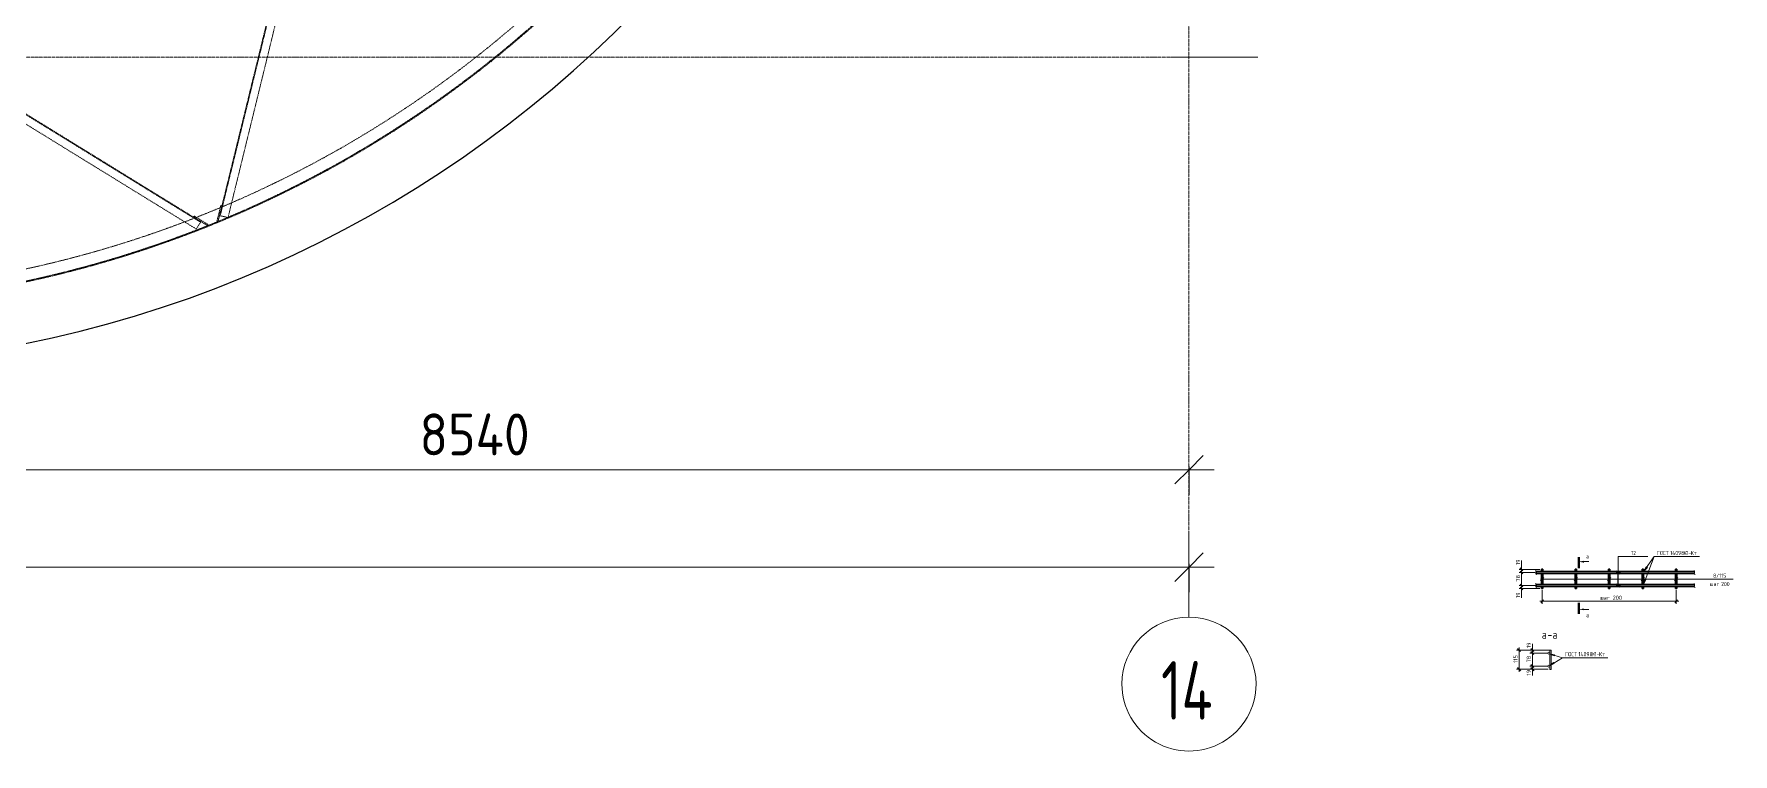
# Model space of a CAD drawing. Header units: millimetres. Extents: x 44859 to 70796, y 2088 to 13060.
# Drawn here: x 60656 to 70796, y 2088 to 6389 of the extents above; entities that cross this region are included whole.
import ezdxf

# ---------------------------------------------------------------- set-up
doc = ezdxf.new("R2010")
doc.units = ezdxf.units.MM
doc.linetypes.add('01 Штриховая _4 мм_', pattern=[6, 3.5, -2.5])
doc.linetypes.add('02 Штрихпунктирная _20 мм_', pattern=[25, 20, -2.5, 0, -2.5])
for name, color, linetype, lineweight in [('AA_Dim', 7, 'Continuous', 9), ('AA_Dim-10', 7, 'Continuous', 9), ('AA_Dim-100', 7, 'Continuous', 9), ('AA_Linii', 7, 'Continuous', 9), ('AA_Vinoska', 7, 'Continuous', 9), ('AF_Balki', 7, 'Continuous', 20), ('Gen_Text', 7, 'Continuous', 9), ('Оси', 7, 'Continuous', 9)]:
    doc.layers.add(name, color=color, linetype=linetype, lineweight=lineweight)
doc.styles.add('GOST Common_2', font='GOST_Common.ttf', dxfattribs={"width": 0.85, "height": 25})
doc.styles.add('ISOCPEUR_10', font='isocpeur.TTF', dxfattribs={"width": 0.85, "height": 50})
doc.styles.add('ISOCPEUR_3', font='isocpeur.TTF', dxfattribs={"width": 0.7, "height": 350})
doc.styles.add('ISOCPEUR_4', font='isocpeur.TTF', dxfattribs={"width": 0.9, "height": 250})
doc.styles.add('ISOCPEUR_6', font='isocpeur.TTF', dxfattribs={"width": 0.8, "height": 2.5})
doc.styles.add('ISOCPEUR_8', font='isocpeur.TTF', dxfattribs={"width": 0.9, "height": 25})
doc.dimstyles.new('05_Округл_1мм__прозр_', dxfattribs={"dimscale": 304.8, "dimtxt": 25.068874, "dimasz": 0.055774, "dimexe": 0.049213, "dimexo": 0.032808, "dimgap": 0.003281, "dimtad": 1, "dimdec": 0, "dimdsep": 46, "dimtxsty": 'ISOCPEUR_8', "dimblk1": 'OBLIQUE', "dimblk2": 'OBLIQUE', "dimsah": 1, "dimcen": 0.09, "dimdle": 0.049213, "dimazin": 0, "dimtfac": 1, "dimtdec": 4, "dimtix": 1, "dimtmove": 1, "dimatfit": 3, "dimfxl": 1, "dimtvp": 1, "dimtolj": 1, "dimtzin": 0, "dimlwd": 18, "dimlwe": 18, "dimarcsym": 2})
doc.dimstyles.new('05_Округл_1мм__прозр__1', dxfattribs={"dimscale": 304.8, "dimtxt": 25.068874, "dimasz": 0.055774, "dimexe": 0.049213, "dimexo": 0.032808, "dimgap": 0.003281, "dimtad": 1, "dimdec": 0, "dimdsep": 46, "dimtxsty": 'ISOCPEUR_8', "dimblk1": 'OBLIQUE', "dimblk2": 'OBLIQUE', "dimsah": 1, "dimcen": 0.09, "dimdle": 0.049213, "dimazin": 0, "dimtfac": 1, "dimtdec": 4, "dimtix": 1, "dimtmove": 0, "dimatfit": 3, "dimfxl": 1, "dimtvp": 1, "dimtolj": 1, "dimtzin": 0, "dimlwd": 18, "dimlwe": 18, "dimarcsym": 2})
doc.dimstyles.new('05_Округл_5мм__непрозр__1', dxfattribs={"dimscale": 304.8, "dimtxt": 250.688742, "dimasz": 0.557743, "dimexe": 0.492126, "dimexo": 0.328084, "dimgap": 0.032808, "dimtad": 1, "dimdec": 0, "dimrnd": 5, "dimdsep": 46, "dimtxsty": 'ISOCPEUR_4', "dimblk1": 'OBLIQUE', "dimblk2": 'OBLIQUE', "dimsah": 1, "dimcen": 0.09, "dimdle": 0.492126, "dimazin": 0, "dimtfac": 1, "dimtdec": 4, "dimtix": 1, "dimtmove": 0, "dimatfit": 3, "dimfxl": 1, "dimtvp": 1, "dimtfill": 1, "dimtolj": 1, "dimtzin": 0, "dimlwd": 18, "dimlwe": 18, "dimarcsym": 2})
doc.dimstyles.new('05_Округл_5мм__прозр_', dxfattribs={"dimscale": 304.8, "dimtxt": 250.688742, "dimasz": 0.557743, "dimexe": 0.492126, "dimexo": 0.328084, "dimgap": 0.032808, "dimtad": 1, "dimdec": 0, "dimrnd": 5, "dimdsep": 46, "dimtxsty": 'ISOCPEUR_4', "dimblk1": 'OBLIQUE', "dimblk2": 'OBLIQUE', "dimsah": 1, "dimcen": 0.09, "dimdle": 0.492126, "dimazin": 0, "dimtfac": 1, "dimtdec": 4, "dimtix": 1, "dimtmove": 0, "dimatfit": 3, "dimfxl": 1, "dimtvp": 1, "dimtolj": 1, "dimtzin": 0, "dimlwd": 18, "dimlwe": 18, "dimarcsym": 2})
doc.dimstyles.new('05_Округл_5мм__прозр__2', dxfattribs={"dimscale": 304.8, "dimtxt": 25.068874, "dimasz": 0.055774, "dimexe": 0.049213, "dimexo": 0.032808, "dimgap": 0.003281, "dimtad": 1, "dimdec": 0, "dimrnd": 5, "dimdsep": 46, "dimtxsty": 'ISOCPEUR_8', "dimblk1": 'OBLIQUE', "dimblk2": 'OBLIQUE', "dimsah": 1, "dimcen": 0.09, "dimdle": 0.049213, "dimazin": 0, "dimtfac": 1, "dimtdec": 4, "dimtix": 1, "dimtmove": 0, "dimatfit": 3, "dimfxl": 1, "dimtvp": 1, "dimtolj": 1, "dimtzin": 0, "dimlwd": 18, "dimlwe": 18, "dimarcsym": 2})
doc.dimstyles.new('10_Раскладка_арматуры_с_засечками', dxfattribs={"dimscale": 304.8, "dimtxt": 0.18, "dimasz": 0.065617, "dimexe": 0.032808, "dimexo": 0, "dimgap": 0, "dimtad": 1, "dimdec": 3, "dimrnd": 0.001, "dimdsep": 46, "dimtxsty": 'ISOCPEUR_8', "dimblk1": 'OBLIQUE', "dimblk2": 'OBLIQUE', "dimsah": 1, "dimcen": 0.09, "dimdle": 0.032808, "dimazin": 0, "dimtfac": 1, "dimtdec": 4, "dimtix": 1, "dimtmove": 0, "dimatfit": 3, "dimfxl": 1, "dimtvp": 1, "dimtolj": 1, "dimtzin": 0, "dimlwd": 18, "dimlwe": 18, "dimarcsym": 2})
doc.dimstyles.new('10_Раскладка_арматуры_с_засечками_1', dxfattribs={"dimscale": 304.8, "dimtxt": 0.18, "dimasz": 0.065617, "dimexe": 0.032808, "dimexo": 0, "dimgap": 0, "dimtad": 1, "dimdec": 3, "dimrnd": 0.001, "dimdsep": 46, "dimtxsty": 'GOST Common_2', "dimblk1": 'OBLIQUE', "dimblk2": 'OBLIQUE', "dimsah": 1, "dimcen": 0.09, "dimdle": 0.032808, "dimazin": 0, "dimtfac": 1, "dimtdec": 4, "dimtix": 1, "dimtmove": 0, "dimatfit": 3, "dimfxl": 1, "dimtvp": 1, "dimtolj": 1, "dimtzin": 0, "dimlwd": 18, "dimlwe": 18, "dimarcsym": 2})

# ---------------------------------------------------------------- blocks, each defined once
blk = doc.blocks.new('252_Швеллер полки параллельные _НесКаркас_Балка_ - 12П-4037929-Схема расположения плиты покрытия входной группы')
at = {"layer": 'AF_Balki', "linetype": '01 Штриховая _4 мм_', "lineweight": 18}
for p, q in [((-1230, -37), (-1230, 15)), ((1276, 15), (-1230, 15)), ((1276, 11), (-1230, 11)), ((1276, 15), (1276, -37)), ((-1230, -37), (1276, -37))]:
    blk.add_line(p, q, dxfattribs=at)
blk = doc.blocks.new('252_Швеллер полки параллельные _НесКаркас_Балка_ - 12П-4037932-Схема расположения плиты покрытия входной группы')
at = {"layer": 'AF_Balki', "linetype": '01 Штриховая _4 мм_', "lineweight": 18}
for p, q in [((-1276, -37), (-1276, 15)), ((1210, 15), (-1276, 15)), ((1210, 11), (-1276, 11)), ((1210, 15), (1210, -37)), ((-1276, -37), (1210, -37))]:
    blk.add_line(p, q, dxfattribs=at)
blk = doc.blocks.new('354_Прокат Лист _НесКаркас_РабПлоск_ - 354_Прокат Лист _НесКаркас_РабПлоск_-3872593-Схема расположения плиты покрытия входной группы')
at = {"layer": 'AF_Balki', "linetype": '01 Штриховая _4 мм_', "lineweight": 18}
for p, q in [((46765, 8692), (46771, 8695)), ((46765, 8692), (46806, 8623)), ((46771, 8695), (46812, 8626)), ((46806, 8623), (46812, 8626)), ((46813, 8610), (46806, 8623)), ((46812, 8626), (46819, 8613)), ((46819, 8613), (46813, 8610))]:
    blk.add_line(p, q, dxfattribs=at)
blk = doc.blocks.new('354_Прокат Лист _НесКаркас_РабПлоск_ - 354_Прокат Лист _НесКаркас_РабПлоск_-V1-Схема расположения плиты покрытия входной группы')
at = {"layer": 'AF_Balki', "linetype": '01 Штриховая _4 мм_', "lineweight": 18}
for p, q in [((45571, 10733), (45577, 10737)), ((45578, 10720), (45571, 10733)), ((45577, 10737), (45584, 10724)), ((45584, 10724), (45578, 10720)), ((45578, 10720), (45618, 10651)), ((45625, 10655), (45584, 10724)), ((45625, 10655), (45618, 10651))]:
    blk.add_line(p, q, dxfattribs=at)
blk = doc.blocks.new('252_Швеллер полки параллельные _НесКаркас_Балка_ - 20П-4066188-Схема расположения плиты покрытия входной группы')
at = {"layer": 'AF_Balki', "linetype": '01 Штриховая _4 мм_', "lineweight": 18}
for p, q in [((4463, 1791), (4514, 1735)), ((12, -21), (11, 55))]:
    blk.add_line(p, q, dxfattribs=at)
for radius, start, end in [(6604, 270.0993, 312.5127), (6675, 270.0993, 312.5127), (6680, 270.0993, 312.5127), (6675, 309.85, 312.366), (6675, 309.0133, 309.829), (6675, 307.1746, 308.9155), (6675, 306.1551, 307.1502), (6675, 304.4937, 306.0964), (6675, 303.4095, 304.4643), (6675, 301.8028, 303.3676), (6675, 299.0923, 300.6688), (6675, 300.7014, 301.7662), (6675, 298.0103, 299.0434), (6675, 296.3324, 297.9836), (6675, 293.3753, 295.3058), (6675, 295.3284, 296.2591), (6675, 292.652, 293.2286), (6675, 289.9796, 292.6324), (6675, 287.3062, 289.2368), (6675, 289.3835, 289.96), (6675, 284.6284, 286.2796), (6675, 286.3529, 287.2836), (6675, 279.2444, 280.8092), (6675, 280.8458, 281.9106), (6675, 281.9432, 283.5197), (6675, 283.5686, 284.6017), (6675, 273.6965, 275.4374), (6675, 275.4618, 276.4569), (6675, 276.5156, 278.1183), (6675, 278.1477, 279.2025), (6675, 270.246, 272.762), (6675, 272.783, 273.5987)]:
    blk.add_arc((0, 6659), radius, start, end, dxfattribs=at)
blk = doc.blocks.new('Ось сетки - d_4мм-2765513-Схема расположения плиты покрытия входной группы')
at = {"layer": 'Оси'}
for start, end in [(360, 180), (360, 180), (180, 360), (180, 360)]:
    blk.add_arc((0, 0), 4, start, end, dxfattribs=at)
blk = doc.blocks.new('DIMBLOCK19-Схема расположения плиты покрытия входной группы')
at = {"layer": 'AA_Dim-100', "lineweight": 30}
for p, q in [((59009, 3786), (59094, 3871)), ((67549, 3786), (67634, 3871)), ((59009, 3786), (58924, 3701)), ((67549, 3786), (67464, 3701))]:
    blk.add_line(p, q, dxfattribs=at)
at = {"layer": 'AA_Dim-100', "lineweight": 18}
for p, q in [((59009, 3806), (59009, 3636)), ((59009, 3786), (59009, 3806)), ((59009, 3786), (67699, 3786)), ((67549, 3806), (67549, 3636)), ((67549, 3786), (67549, 3806))]:
    blk.add_line(p, q, dxfattribs=at)
at = {"layer": 'AA_Dim-100', "color": 0, "lineweight": 18, "insert": (62957, 4122), "char_height": 250, "width": 771.93, "attachment_point": 1, "line_spacing_factor": 1.135194, "style": 'ISOCPEUR_4'}
blk.add_mtext('8540', dxfattribs=at)
blk = doc.blocks.new('_Oblique')
at = {"color": 0, "linetype": 'ByBlock', "lineweight": -2}
blk.add_line((-0.5, -0.5), (0.5, 0.5), dxfattribs=at)
blk = doc.blocks.new('DIMBLOCK23-Схема расположения плиты покрытия входной группы')
at = {"layer": 'AA_Dim-100', "lineweight": 30}
for p, q in [((50439, 3204), (50524, 3289)), ((67549, 3204), (67634, 3289)), ((50439, 3204), (50354, 3119)), ((67549, 3204), (67464, 3119))]:
    blk.add_line(p, q, dxfattribs=at)
at = {"layer": 'AA_Dim-100', "lineweight": 18}
for p, q in [((50289, 3204), (67699, 3204)), ((50439, 3224), (50439, 3054)), ((50439, 3204), (50439, 3224)), ((67549, 3224), (67549, 3054)), ((67549, 3204), (67549, 3224))]:
    blk.add_line(p, q, dxfattribs=at)
at = {"layer": 'AA_Dim-100', "color": 0, "lineweight": 18, "insert": (58675, 3540), "char_height": 250, "width": 766.26, "attachment_point": 1, "line_spacing_factor": 1.135194, "style": 'ISOCPEUR_4', "bg_fill": 3, "box_fill_scale": 1.25, "bg_fill_color": 256, "bg_fill_true_color": 13158600, "bg_fill_transparency": 0}
blk.add_mtext('17110', dxfattribs=at)
blk = doc.blocks.new('DIMBLOCK45-Каркас К-1')
at = {"layer": 'AA_Dim-10', "lineweight": 18}
for p, q in [((69643, 3191), (69519, 3191)), ((69614, 3173), (69519, 3173)), ((69534, 3244), (69534, 3207)), ((69534, 3207), (69534, 3182)), ((69534, 3206), (69534, 3173)), ((69534, 3191), (69643, 3191)), ((69534, 3173), (69614, 3173))]:
    blk.add_line(p, q, dxfattribs=at)
at = {"layer": 'AA_Dim-10', "lineweight": 30}
for p, q in [((69534, 3191), (69525, 3200)), ((69534, 3173), (69525, 3181)), ((69534, 3191), (69542, 3183)), ((69534, 3173), (69542, 3164))]:
    blk.add_line(p, q, dxfattribs=at)
at = {"layer": 'AA_Dim-10', "color": 0, "lineweight": 18, "insert": (69500, 3217), "char_height": 25, "width": 31.79, "attachment_point": 1, "rotation": 90, "line_spacing_factor": 1.135194, "style": 'ISOCPEUR_8'}
blk.add_mtext('19', dxfattribs=at)
blk = doc.blocks.new('DIMBLOCK46-Каркас К-1')
at = {"layer": 'AA_Dim-10', "lineweight": 18}
for p, q in [((69614, 3173), (69519, 3173)), ((69534, 3173), (69534, 3095)), ((69534, 3173), (69614, 3173)), ((69616, 3095), (69519, 3095)), ((69534, 3095), (69616, 3095))]:
    blk.add_line(p, q, dxfattribs=at)
at = {"layer": 'AA_Dim-10', "lineweight": 30}
for p, q in [((69534, 3173), (69525, 3181)), ((69534, 3173), (69542, 3164)), ((69534, 3095), (69525, 3103)), ((69534, 3095), (69542, 3086))]:
    blk.add_line(p, q, dxfattribs=at)
at = {"layer": 'AA_Dim-10', "color": 0, "lineweight": 18, "insert": (69500, 3118), "char_height": 25, "width": 37.46, "attachment_point": 1, "rotation": 90, "line_spacing_factor": 1.135194, "style": 'ISOCPEUR_8'}
blk.add_mtext('78', dxfattribs=at)
blk = doc.blocks.new('DIMBLOCK47-Каркас К-1')
at = {"layer": 'AA_Dim-10', "lineweight": 18}
for p, q in [((69616, 3095), (69519, 3095)), ((69643, 3076), (69519, 3076)), ((69534, 3095), (69534, 3061)), ((69534, 3095), (69616, 3095)), ((69534, 3057), (69534, 3086)), ((69534, 3076), (69643, 3076)), ((69534, 3020), (69534, 3057))]:
    blk.add_line(p, q, dxfattribs=at)
at = {"layer": 'AA_Dim-10', "lineweight": 30}
for p, q in [((69534, 3095), (69525, 3103)), ((69534, 3076), (69525, 3085)), ((69534, 3095), (69542, 3086)), ((69534, 3076), (69542, 3068))]:
    blk.add_line(p, q, dxfattribs=at)
at = {"layer": 'AA_Dim-10', "color": 0, "lineweight": 18, "insert": (69500, 3020), "char_height": 25, "width": 31.79, "attachment_point": 1, "rotation": 90, "line_spacing_factor": 1.135194, "style": 'ISOCPEUR_8'}
blk.add_mtext('19', dxfattribs=at)
blk = doc.blocks.new('DIMBLOCK48-Каркас К-1')
at = {"layer": 'AA_Dim-10', "lineweight": 18}
for p, q in [((69657, 3066), (69657, 2986)), ((69657, 3001), (69657, 3066)), ((70457, 3066), (70457, 2986)), ((70457, 3001), (70457, 3066)), ((69642, 3001), (70472, 3001))]:
    blk.add_line(p, q, dxfattribs=at)
at = {"layer": 'AA_Dim-10', "lineweight": 30}
for p, q in [((69657, 3001), (69648, 2992)), ((69657, 3001), (69665, 3009)), ((70457, 3001), (70448, 2992)), ((70457, 3001), (70465, 3009))]:
    blk.add_line(p, q, dxfattribs=at)
at = {"layer": 'AA_Dim-10', "color": 0, "lineweight": 18, "insert": (70000, 3034), "char_height": 25, "width": 135.66, "attachment_point": 1, "line_spacing_factor": 1.135194, "style": 'ISOCPEUR_8'}
blk.add_mtext('шаг 200', dxfattribs=at)
blk = doc.blocks.new('030_Разрез _ТиповАннот_ - Разрез-4131473-Каркас К-1')
at = {"layer": 'AA_Vinoska'}
for points in [[(3, 11.8), (0, 12.4), (3, 12.9)], [(3, -15.6), (3, -16.6), (0, -16.1)]]:
    blk.add_hatch(color=256, dxfattribs=at).paths.add_polyline_path(points)
at = {"layer": 'AA_Vinoska', "lineweight": 60}
for p, q in [((0, 8.5), (0, 15)), ((0, -12.3), (0, -18.7))]:
    blk.add_line(p, q, dxfattribs=at)
at = {"layer": 'AA_Vinoska'}
for p, q in [((3, 12.4), (6, 12.4)), ((3, -16.1), (6, -16.1))]:
    blk.add_line(p, q, dxfattribs=at)
at = {"layer": 'AA_Vinoska', "char_height": 2.5, "width": 1.924, "attachment_point": 1, "style": 'ISOCPEUR_6'}
for insert in [(4.4, 16.8), (4.4, -18.3)]:
    blk.add_mtext('\\fISOCPEUR|b0|i0|c204|p34|;\\W.8;а', dxfattribs=dict(at, insert=insert))
blk = doc.blocks.new('DIMBLOCK49-Каркас К-1')
at = {"layer": 'AA_Dim-10', "lineweight": 18}
for p, q in [((69598, 2747), (69598, 2711)), ((69692, 2709), (69583, 2709)), ((69692, 2690), (69583, 2690)), ((69598, 2724), (69598, 2690)), ((69598, 2711), (69598, 2699)), ((69598, 2709), (69692, 2709)), ((69598, 2690), (69692, 2690))]:
    blk.add_line(p, q, dxfattribs=at)
at = {"layer": 'AA_Dim-10', "lineweight": 30}
for p, q in [((69598, 2709), (69589, 2717)), ((69598, 2690), (69589, 2699)), ((69598, 2709), (69606, 2700)), ((69598, 2690), (69606, 2682))]:
    blk.add_line(p, q, dxfattribs=at)
at = {"layer": 'AA_Dim-10', "color": 0, "lineweight": 18, "insert": (69564, 2721), "char_height": 25, "width": 31.79, "attachment_point": 1, "rotation": 90, "line_spacing_factor": 1.135194, "style": 'ISOCPEUR_8'}
blk.add_mtext('19', dxfattribs=at)
blk = doc.blocks.new('DIMBLOCK50-Каркас К-1')
at = {"layer": 'AA_Dim-10', "lineweight": 18}
for p, q in [((69692, 2690), (69583, 2690)), ((69598, 2690), (69598, 2612)), ((69598, 2690), (69692, 2690)), ((69692, 2612), (69583, 2612)), ((69598, 2612), (69692, 2612))]:
    blk.add_line(p, q, dxfattribs=at)
at = {"layer": 'AA_Dim-10', "lineweight": 30}
for p, q in [((69598, 2690), (69589, 2699)), ((69598, 2690), (69606, 2682)), ((69598, 2612), (69589, 2621)), ((69598, 2612), (69606, 2604))]:
    blk.add_line(p, q, dxfattribs=at)
at = {"layer": 'AA_Dim-10', "color": 0, "lineweight": 18, "insert": (69564, 2635), "char_height": 25, "width": 37.46, "attachment_point": 1, "rotation": 90, "line_spacing_factor": 1.135194, "style": 'ISOCPEUR_8'}
blk.add_mtext('78', dxfattribs=at)
blk = doc.blocks.new('DIMBLOCK51-Каркас К-1')
at = {"layer": 'AA_Dim-10', "lineweight": 18}
for p, q in [((69692, 2612), (69583, 2612)), ((69692, 2594), (69583, 2594)), ((69598, 2612), (69598, 2579)), ((69598, 2612), (69692, 2612)), ((69598, 2594), (69598, 2603)), ((69598, 2557), (69598, 2594)), ((69598, 2594), (69692, 2594))]:
    blk.add_line(p, q, dxfattribs=at)
at = {"layer": 'AA_Dim-10', "lineweight": 30}
for p, q in [((69598, 2612), (69589, 2621)), ((69598, 2594), (69589, 2602)), ((69598, 2612), (69606, 2604)), ((69598, 2594), (69606, 2585))]:
    blk.add_line(p, q, dxfattribs=at)
at = {"layer": 'AA_Dim-10', "color": 0, "lineweight": 18, "insert": (69564, 2557), "char_height": 25, "width": 31.79, "attachment_point": 1, "rotation": 90, "line_spacing_factor": 1.135194, "style": 'ISOCPEUR_8'}
blk.add_mtext('19', dxfattribs=at)
blk = doc.blocks.new('DIMBLOCK52-Каркас К-1')
at = {"layer": 'AA_Dim-10', "lineweight": 18}
for p, q in [((69700, 2709), (69504, 2709)), ((69519, 2724), (69519, 2579)), ((69519, 2709), (69700, 2709)), ((69692, 2594), (69504, 2594)), ((69519, 2594), (69692, 2594))]:
    blk.add_line(p, q, dxfattribs=at)
at = {"layer": 'AA_Dim-10', "lineweight": 30}
for p, q in [((69519, 2709), (69510, 2717)), ((69519, 2709), (69527, 2700)), ((69519, 2594), (69510, 2602)), ((69519, 2594), (69527, 2585))]:
    blk.add_line(p, q, dxfattribs=at)
at = {"layer": 'AA_Dim-10', "color": 0, "lineweight": 18, "insert": (69485, 2632), "char_height": 25, "width": 44.84, "attachment_point": 1, "rotation": 90, "line_spacing_factor": 1.135194, "style": 'ISOCPEUR_8'}
blk.add_mtext('115', dxfattribs=at)
blk = doc.blocks.new('DIMBLOCK53-Каркас К-1')
at = {"layer": 'AA_Dim-10', "lineweight": 18}
for p, q in [((69647, 3132), (69857, 3132)), ((69657, 3130), (69657, 3142)), ((69657, 3132), (69657, 3130)), ((69857, 3130), (69857, 3142)), ((69857, 3132), (69857, 3130))]:
    blk.add_line(p, q, dxfattribs=at)
at = {"layer": 'AA_Dim-10', "lineweight": 30}
for p, q in [((69657, 3132), (69647, 3122)), ((69657, 3132), (69667, 3142)), ((69857, 3132), (69847, 3122)), ((69857, 3132), (69867, 3142))]:
    blk.add_line(p, q, dxfattribs=at)
blk = doc.blocks.new('DIMBLOCK54-Каркас К-1')
at = {"layer": 'AA_Dim-10', "lineweight": 30}
for p, q in [((69857, 3132), (69847, 3122)), ((69857, 3132), (69867, 3142)), ((70057, 3132), (70047, 3122)), ((70057, 3132), (70067, 3142))]:
    blk.add_line(p, q, dxfattribs=at)
at = {"layer": 'AA_Dim-10', "lineweight": 18}
for p, q in [((69857, 3130), (69857, 3142)), ((69857, 3132), (70057, 3132)), ((69857, 3132), (69857, 3130)), ((70057, 3128), (70057, 3142)), ((70057, 3132), (70057, 3128))]:
    blk.add_line(p, q, dxfattribs=at)
blk = doc.blocks.new('DIMBLOCK55-Каркас К-1')
at = {"layer": 'AA_Dim-10', "lineweight": 30}
for p, q in [((70057, 3132), (70047, 3122)), ((70057, 3132), (70067, 3142)), ((70257, 3132), (70247, 3122)), ((70257, 3132), (70267, 3142))]:
    blk.add_line(p, q, dxfattribs=at)
at = {"layer": 'AA_Dim-10', "lineweight": 18}
for p, q in [((70057, 3128), (70057, 3142)), ((70057, 3132), (70257, 3132)), ((70057, 3132), (70057, 3128)), ((70257, 3130), (70257, 3142)), ((70257, 3132), (70257, 3130))]:
    blk.add_line(p, q, dxfattribs=at)
blk = doc.blocks.new('DIMBLOCK56-Каркас К-1')
at = {"layer": 'AA_Dim-10', "lineweight": 30}
for p, q in [((70257, 3132), (70247, 3122)), ((70257, 3132), (70267, 3142)), ((70457, 3132), (70447, 3122)), ((70457, 3132), (70467, 3142))]:
    blk.add_line(p, q, dxfattribs=at)
at = {"layer": 'AA_Dim-10', "lineweight": 18}
for p, q in [((70257, 3130), (70257, 3142)), ((70257, 3132), (70467, 3132)), ((70257, 3132), (70257, 3130)), ((70457, 3130), (70457, 3142)), ((70457, 3132), (70457, 3130))]:
    blk.add_line(p, q, dxfattribs=at)
blk = doc.blocks.new('010_Текст с выноской - Текст 2 строки-4090127-Каркас К-1')
at = {"layer": 'AA_Vinoska'}
blk.add_line((-8.5, 0), (8.5, 0), dxfattribs=at)
blk = doc.blocks.new('DIMBLOCK57-Каркас К-1')
at = {"layer": 'AA_Dim-10', "lineweight": 30}
for p, q in [((70109, 3172), (70099, 3182)), ((70109, 3172), (70119, 3162)), ((70109, 3094), (70099, 3104)), ((70109, 3094), (70119, 3084))]:
    blk.add_line(p, q, dxfattribs=at)
at = {"layer": 'AA_Dim-10', "lineweight": 18}
for p, q in [((70124, 3172), (70099, 3172)), ((70109, 3182), (70109, 3084)), ((70109, 3172), (70124, 3172)), ((70124, 3094), (70099, 3094)), ((70109, 3094), (70124, 3094))]:
    blk.add_line(p, q, dxfattribs=at)
blk = doc.blocks.new('010_Текст с выноской - Текст 2 строки сварка-4133169-Каркас К-1')
at = {"layer": 'AA_Vinoska'}
blk.add_line((-13.5, 0), (13.5, 0), dxfattribs=at)

msp = doc.modelspace()

# ---------------------------------------------------------------- hatches: boundary and pattern name
at = {"layer": 'AA_Vinoska'}
for points in [[(70264.1614, 3179.2028), (70284.4024, 3201.695), (70277.8913, 3206.1673)], [(70260.9798, 3101.3402), (70275.4346, 3127.9232), (70268.0619, 3130.7586)], [(69700.4413, 2686.0706), (69728.0695, 2673.7304), (69730.322, 2681.3016)], [(69700.9185, 2615.4953), (69728.4982, 2627.9436), (69724.3366, 2634.6576)]]:
    msp.add_hatch(color=256, dxfattribs=at).paths.add_polyline_path(points)

# ---------------------------------------------------------------- linework, layer by layer
at = {"layer": 'AA_Linii', "lineweight": 35}
for p, q in [((69618.5794, 3178.8413), (70565.0259, 3178.8413)), ((70563.846, 3166.8413), (69618.846, 3166.8413)), ((69652.5492, 3191.3413), (69660.5492, 3191.3413)), ((69652.5492, 3178.8413), (69652.5492, 3191.3413)), ((69652.5492, 3100.8413), (69652.5492, 3166.8413)), ((69660.5492, 3191.3413), (69660.5492, 3178.8413)), ((69660.5492, 3166.8413), (69660.5492, 3100.8413)), ((69852.5492, 3191.3413), (69860.5492, 3191.3413)), ((69852.5492, 3178.8413), (69852.5492, 3191.3413)), ((69852.5492, 3100.8413), (69852.5492, 3166.8413)), ((69860.5492, 3191.3413), (69860.5492, 3178.8413)), ((69860.5492, 3166.8413), (69860.5492, 3100.8413)), ((70052.5492, 3191.3413), (70060.5492, 3191.3413)), ((70052.5492, 3178.8413), (70052.5492, 3191.3413)), ((70052.5492, 3100.8413), (70052.5492, 3166.8413)), ((70060.5492, 3191.3413), (70060.5492, 3178.8413)), ((70060.5492, 3166.8413), (70060.5492, 3100.8413)), ((70252.5492, 3191.3413), (70260.5492, 3191.3413)), ((70252.5492, 3178.8413), (70252.5492, 3191.3413)), ((70252.5492, 3100.8413), (70252.5492, 3166.8413)), ((70260.5492, 3191.3413), (70260.5492, 3178.8413)), ((70260.5492, 3166.8413), (70260.5492, 3100.8413)), ((70452.5492, 3191.3413), (70460.5492, 3191.3413)), ((70452.5492, 3178.8413), (70452.5492, 3191.3413)), ((70452.5492, 3100.8413), (70452.5492, 3166.8413)), ((70460.5492, 3191.3413), (70460.5492, 3178.8413)), ((70460.5492, 3166.8413), (70460.5492, 3100.8413)), ((70563.846, 3088.8413), (69618.5719, 3088.8413)), ((69619.7883, 3100.8413), (70563.846, 3100.8413)), ((69652.5492, 3076.3413), (69652.5492, 3088.8413)), ((69660.5492, 3076.3413), (69652.5492, 3076.3413)), ((69660.5492, 3088.8413), (69660.5492, 3076.3413)), ((69852.5492, 3076.3413), (69852.5492, 3088.8413)), ((69860.5492, 3076.3413), (69852.5492, 3076.3413)), ((69860.5492, 3088.8413), (69860.5492, 3076.3413)), ((70052.5492, 3076.3413), (70052.5492, 3088.8413)), ((70060.5492, 3076.3413), (70052.5492, 3076.3413)), ((70060.5492, 3088.8413), (70060.5492, 3076.3413)), ((70252.5492, 3076.3413), (70252.5492, 3088.8413)), ((70260.5492, 3076.3413), (70252.5492, 3076.3413)), ((70260.5492, 3088.8413), (70260.5492, 3076.3413)), ((70452.5492, 3076.3413), (70452.5492, 3088.8413)), ((70460.5492, 3076.3413), (70452.5492, 3076.3413)), ((70460.5492, 3088.8413), (70460.5492, 3076.3413))]:
    msp.add_line(p, q, dxfattribs=at)
at = {"layer": 'AA_Linii', "lineweight": 20}
for p, q in [((69625.605, 3172.8413), (69624.2184, 3172.8413)), ((70110.127, 3172.2919), (70108.721, 3172.2919)), ((69625.605, 3094.8413), (69624.2184, 3094.8413)), ((69656.5492, 3076.3413), (69656.5492, 3078.142)), ((69856.5492, 3076.3413), (69856.5492, 3078.142)), ((70056.5492, 3076.3413), (70056.5492, 3078.142)), ((70110.127, 3094.2919), (70108.721, 3094.2919)), ((70256.5492, 3076.3413), (70256.5492, 3078.142)), ((70456.5492, 3076.3413), (70456.5492, 3078.142)), ((69701.7733, 2593.5311), (69701.7733, 2708.5311)), ((69701.7733, 2708.5311), (69709.7733, 2708.5311)), ((69709.7733, 2708.5311), (69709.7733, 2593.5311)), ((69709.7733, 2593.5311), (69701.7733, 2593.5311))]:
    msp.add_line(p, q, dxfattribs=at)
for centre in [(69695.7733, 2690.0311), (69695.7733, 2612.0311)]:
    msp.add_circle(centre, 6, dxfattribs=at)
at = {"layer": 'AA_Linii', "lineweight": 30}
msp.add_arc((59208.8034, 11440), 7039.2095, 269.93241115, 358.53472686, dxfattribs=at)
at = {"layer": 'AA_Linii', "lineweight": 20}
for points in [[(69617.1098, 3183.8922), (69622.9183, 3173.8315), (69617.9945, 3168.9077), (69617.9945, 3163.0203), (69623.9971, 3160.2212)], [(70562.1098, 3183.8922), (70567.9183, 3173.8315), (70562.9945, 3168.9077), (70562.9945, 3163.0203), (70568.9971, 3160.2212)], [(69617.1098, 3105.8922), (69622.9183, 3095.8315), (69617.9945, 3090.9077), (69617.9945, 3085.0203), (69623.9971, 3082.2212)], [(70562.1098, 3105.8922), (70567.9183, 3095.8315), (70562.9945, 3090.9077), (70562.9945, 3085.0203), (70568.9971, 3082.2212)]]:
    msp.add_open_spline(points, degree=3, knots=[0, 0, 0, 0, 0.026758327484, 0.048055154948, 0.048055154948, 0.048055154948, 0.048055154948], dxfattribs=at)
at = {"layer": 'AA_Vinoska'}
for p, q in [((70109.353, 3267.7326), (70116.4121, 3267.7326)), ((70109.353, 3093.4821), (70109.353, 3267.7326)), ((70260.9798, 3101.3402), (70324.9709, 3267.7326)), ((70264.1614, 3179.2028), (70324.9709, 3267.7326)), ((70277.8913, 3206.1673), (70264.1614, 3179.2028)), ((70264.1614, 3179.2028), (70284.4024, 3201.695)), ((70284.4024, 3201.695), (70277.8913, 3206.1673)), ((70117.5077, 3132.0046), (70625.5077, 3132.0046)), ((70268.0619, 3130.7586), (70260.9798, 3101.3402)), ((70260.9798, 3101.3402), (70275.4346, 3127.9232)), ((70275.4346, 3127.9232), (70268.0619, 3130.7586)), ((69700.4413, 2686.0706), (69728.0695, 2673.7304)), ((69730.322, 2681.3016), (69700.4413, 2686.0706)), ((69700.4413, 2686.0706), (69777.6976, 2663.0864)), ((69700.9185, 2615.4953), (69777.6976, 2663.0864)), ((69728.0695, 2673.7304), (69730.322, 2681.3016)), ((69724.3366, 2634.6576), (69700.9185, 2615.4953)), ((69700.9185, 2615.4953), (69728.4982, 2627.9436)), ((69728.4982, 2627.9436), (69724.3366, 2634.6576))]:
    msp.add_line(p, q, dxfattribs=at)
at = {"layer": 'Оси', "linetype": '02 Штрихпунктирная _20 мм_'}
for p, q in [((67548.8034, 12181.8629), (67548.8034, 3405.5937)), ((67458.9685, 6250), (49139.1194, 6250))]:
    msp.add_line(p, q, dxfattribs=at)
at = {"layer": 'Оси'}
for p, q in [((67958.9685, 6250), (67458.9685, 6250)), ((67548.8034, 3405.5937), (67548.8034, 2905.5937))]:
    msp.add_line(p, q, dxfattribs=at)

# ---------------------------------------------------------------- block references
at = {"layer": 'AA_Vinoska', "xscale": 10, "yscale": 10, "zscale": 10}
for name, p in [('030_Разрез _ТиповАннот_ - Разрез-4131473-Каркас К-1', (69875.2311, 3113.0659)), ('010_Текст с выноской - Текст 2 строки-4090127-Каркас К-1', (70201.4121, 3267.7326)), ('010_Текст с выноской - Текст 2 строки сварка-4133169-Каркас К-1', (70459.9709, 3267.7326)), ('010_Текст с выноской - Текст 2 строки-4090127-Каркас К-1', (70710.5077, 3132.0046)), ('010_Текст с выноской - Текст 2 строки сварка-4133169-Каркас К-1', (69912.6976, 2663.0864))]:
    msp.add_blockref(name, p, dxfattribs=at)
at = {"layer": 'AF_Balki', "linetype": '01 Штриховая _4 мм_', "lineweight": 18}
for name, p, rotation in [('252_Швеллер полки параллельные _НесКаркас_Балка_ - 12П-4037932-Схема расположения плиты покрытия входной группы', (62081.2329, 6540.5489), 76.24964152202828), ('252_Швеллер полки параллельные _НесКаркас_Балка_ - 20П-4066188-Схема расположения плиты покрытия входной группы', (59288.2605, 4781.3414), 0.6836558225798554), ('252_Швеллер полки параллельные _НесКаркас_Балка_ - 12П-4037929-Схема расположения плиты покрытия входной группы', (60557.8297, 5924.6796), 328.352614133496), ('354_Прокат Лист _НесКаркас_РабПлоск_ - 354_Прокат Лист _НесКаркас_РабПлоск_-V1-Схема расположения плиты покрытия входной группы', (96880.3671, 36134.5746), 208.0213320086704), ('354_Прокат Лист _НесКаркас_РабПлоск_ - 354_Прокат Лист _НесКаркас_РабПлоск_-3872593-Схема расположения плиты покрытия входной группы', (22130.1048, 31654.59), 315.9183593972027)]:
    msp.add_blockref(name, p, dxfattribs=dict(at, rotation=rotation))
at = {"layer": 'Оси', "xscale": 99.99999999999993, "yscale": 99.99999999999993, "zscale": 99.99999999999993, "rotation": 180}
msp.add_blockref('Ось сетки - d_4мм-2765513-Схема расположения плиты покрытия входной группы', (67548.8034, 2505.5937), dxfattribs=at)

# ---------------------------------------------------------------- texts
at = {"layer": 'AA_Vinoska', "char_height": 25, "attachment_point": 1, "style": 'GOST Common_2'}
for s, insert, width in [('12', (70188.0274, 3301.5556), 31.345981), ('ГОСТ', (70340.3362, 3301.5556), 77.683519), (' 14098-', (70404.4315, 3301.5556), 115.843844), ('\\fGOST Common|b0|i0|c204|p34|;\\W.85;К', (70500.0123, 3301.5556), 20.443031), ('1-', (70516.8794, 3301.5556), 31.345981), ('Кт', (70542.7425, 3301.5556), 43.6118), ('8/115', (70676.5956, 3165.8277), 81.090691), ('шаг', (70658.0231, 3115.8277), 62.010528), (' 200', (70709.1869, 3115.8277), 64.054831), ('ГОСТ', (69793.0629, 2696.9094), 77.683519), (' 14098-', (69857.1583, 2696.9094), 115.843844), ('\\fGOST Common|b0|i0|c204|p34|;\\W.85;К', (69952.739, 2696.9094), 20.443031), ('1-', (69969.6062, 2696.9094), 31.345981), ('Кт', (69995.4692, 2696.9094), 43.6118)]:
    msp.add_mtext(s, dxfattribs=dict(at, insert=insert, width=width))
at = {"layer": 'Gen_Text', "char_height": 50, "attachment_point": 1, "style": 'ISOCPEUR_10'}
for s, insert, width in [('\\fISOCPEUR|b0|i0|c204|p34|;\\W.85;а', (69654.193, 2826.2104), 40.886063), ('\\fISOCPEUR|b0|i0|c204|p34|;\\W.85;-', (69687.9274, 2826.2104), 36.116022), ('\\fISOCPEUR|b0|i0|c204|p34|;\\W.85;а', (69717.7261, 2826.2104), 40.886062)]:
    msp.add_mtext(s, dxfattribs=dict(at, insert=insert, width=width))
at = {"layer": 'Оси', "insert": (67381.9841, 2642.7999), "char_height": 350, "width": 392.826875, "attachment_point": 1, "style": 'ISOCPEUR_3'}
msp.add_mtext('14', dxfattribs=at)

# ---------------------------------------------------------------- dimensions: what is measured, and where the dimension line sits
at = {"layer": 'AA_Dim', "lineweight": 18}
for base, p1, p2, dimstyle, override, picture, middle in [((67548.8034, 3786.0819), (59008.8034, 3906.29), (67548.8034, 3906.29), '05_Округл_5мм__прозр_', {"dimpost": '<>', "dimfxl": 8540}, 'DIMBLOCK19-Схема расположения плиты покрытия входной группы', (63278.8034, 3921.0819)), ((69856.5492, 3132.0271), (69656.5492, 3130.0035), (69856.5492, 3130.0035), '10_Раскладка_арматуры_с_засечками', {"dimpost": '<>', "dimfxl": 200}, 'DIMBLOCK53-Каркас К-1', (69756.5492, 3144.5271)), ((70056.5492, 3132.0271), (69856.5492, 3130.0035), (70056.5492, 3128.2028), '10_Раскладка_арматуры_с_засечками', {"dimpost": '<>', "dimfxl": 200.008106}, 'DIMBLOCK54-Каркас К-1', (69956.5492, 3144.5271)), ((70256.5492, 3132.0271), (70056.5492, 3128.2028), (70256.5492, 3130.0035), '10_Раскладка_арматуры_с_засечками', {"dimpost": '<>', "dimfxl": 200.008106}, 'DIMBLOCK55-Каркас К-1', (70156.5492, 3144.5271)), ((70456.5492, 3132.0271), (70256.5492, 3130.0035), (70456.5492, 3130.0035), '10_Раскладка_арматуры_с_засечками', {"dimpost": '<>', "dimfxl": 200}, 'DIMBLOCK56-Каркас К-1', (70356.5492, 3144.5271))]:
    dim = msp.add_linear_dim(base=base, p1=p1, p2=p2, dimstyle=dimstyle, override=override, dxfattribs=at)
    dim.commit()
    dim.dimension.update_dxf_attribs({"geometry": picture, "text_midpoint": middle})
for base, p1, p2, override, picture, middle in [((69533.6251306072, 3172.8413098237), (69652.5492053452, 3191.3413098237), (69624.218355225, 3172.8413098237), {"dimpost": '<>', "dimfxl": 33.83618}, 'DIMBLOCK45-Каркас К-1', (69516.7238352438, 3233.2146990906)), ((69533.6251306072, 3076.3413098237), (69625.6049959729, 3094.8413098237), (69652.5492053452, 3076.3413098237), {"dimpost": '<>', "dimfxl": 32.683947}, 'DIMBLOCK47-Каркас К-1', (69516.7238352438, 3036.3089583662)), ((69597.525064373, 2690.031101913), (69701.7733039348, 2708.531101913), (69701.7733039348, 2690.031101913), {"dimpost": '<>', "dimfxl": 18.5}, 'DIMBLOCK49-Каркас К-1', (69580.6237690095, 2736.5926380255)), ((69597.525064373, 2593.531101913), (69701.7733039348, 2612.031101913), (69701.7733039348, 2593.531101913), {"dimpost": '<>', "dimfxl": 18.5}, 'DIMBLOCK51-Каркас К-1', (69580.6237690095, 2573.3358118559))]:
    dim = msp.add_linear_dim(base=base, p1=p1, p2=p2, angle=90, dimstyle='05_Округл_1мм__прозр_', override=override, dxfattribs=at)
    dim.commit()
    dim.dimension.update_dxf_attribs({"geometry": picture, "text_midpoint": middle, "dimtype": 160, "text_rotation": 90})
for base, p1, p2, dimstyle, override, picture, middle in [((69533.6251, 3094.8413), (69624.2184, 3172.8413), (69625.605, 3094.8413), '05_Округл_1мм__прозр__1', {"dimpost": '<>', "dimfxl": 78.012324}, 'DIMBLOCK46-Каркас К-1', (69520.1251, 3133.8413)), ((70109.4119, 3094.2919), (70123.554, 3172.2919), (70123.554, 3094.2919), '10_Раскладка_арматуры_с_засечками_1', {"dimpost": '<>', "dimfxl": 78}, 'DIMBLOCK57-Каркас К-1', (70096.9119, 3133.2919)), ((69518.7463, 2593.5311), (69709.7733, 2708.5311), (69701.7733, 2593.5311), '05_Округл_5мм__прозр__2', {"dimpost": '<>', "dimfxl": 115.277925}, 'DIMBLOCK52-Каркас К-1', (69505.2463, 2651.0311)), ((69597.5251, 2612.0311), (69701.7733, 2690.0311), (69701.7733, 2612.0311), '05_Округл_1мм__прозр__1', {"dimpost": '<>', "dimfxl": 78}, 'DIMBLOCK50-Каркас К-1', (69584.0251, 2651.0311))]:
    dim = msp.add_linear_dim(base=base, p1=p1, p2=p2, angle=90, dimstyle=dimstyle, override=override, dxfattribs=at)
    dim.commit()
    dim.dimension.update_dxf_attribs({"geometry": picture, "text_midpoint": middle})
dim = msp.add_linear_dim(base=(70456.5492, 3000.8921), p1=(69656.5492, 3076.3413), p2=(70456.5492, 3076.3413), text='шаг 200', dimstyle='05_Округл_5мм__прозр__2', override={"dimpost": '<>', "dimfxl": 800}, dxfattribs=at)
dim.commit()
dim.dimension.update_dxf_attribs({"geometry": 'DIMBLOCK48-Каркас К-1', "text_midpoint": (70056.5492, 3014.4016)})

# ---------------------------------------------------------------- next in the draw order: dimensions: what is measured, and where the dimension line sits
dim = msp.add_linear_dim(base=(67548.8034, 3204.2775), p1=(50438.8034, 3324.4857), p2=(67548.8034, 3324.4857), dimstyle='05_Округл_5мм__непрозр__1', override={"dimpost": '<>', "dimfxl": 17110}, dxfattribs=at)
dim.commit()
dim.dimension.update_dxf_attribs({"geometry": 'DIMBLOCK23-Схема расположения плиты покрытия входной группы', "text_midpoint": (58993.8034, 3339.2775)})

doc.saveas('drawing.dxf')
